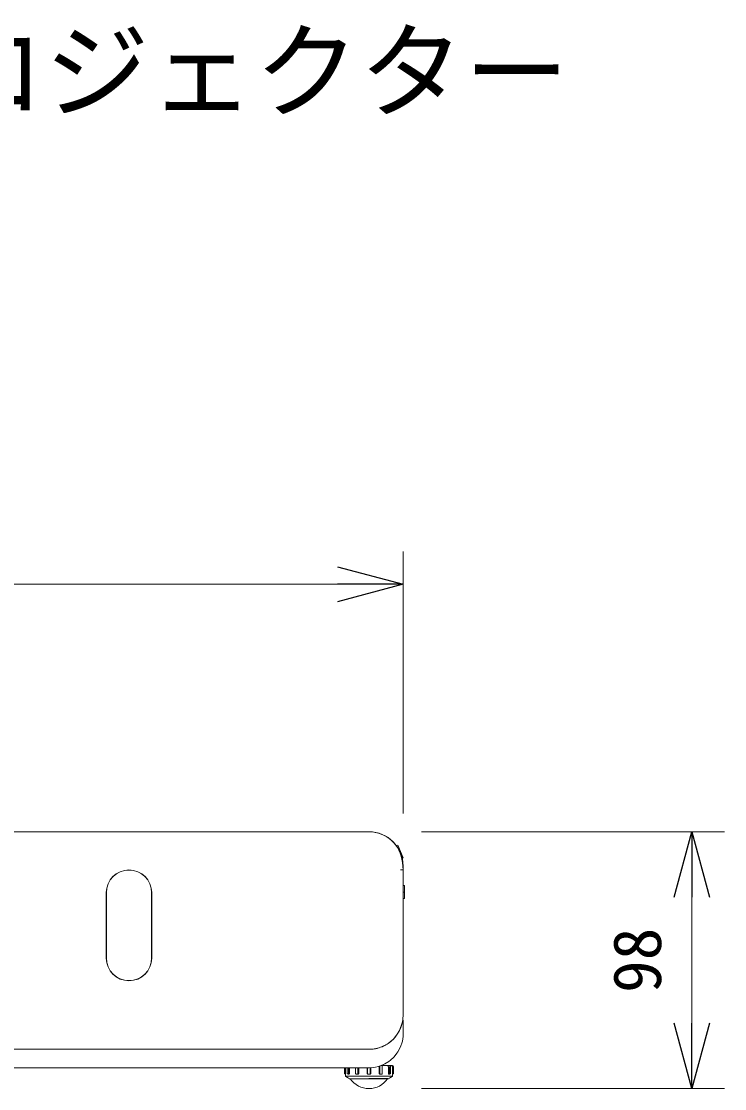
# Model space of a CAD drawing. Units: millimetres, scale not verified. Extents: x -63 to 62, y -57 to 57.
# Drawn here: x -20.38 to 6.44, y 16.02 to 56.74 of the extents above; entities that cross this region are included whole.
import ezdxf
from ezdxf.enums import TextEntityAlignment as Align

# ---------------------------------------------------------------- set-up
doc = ezdxf.new("R2010")
doc.units = ezdxf.units.MM
doc.header["$LTSCALE"] = 0.125
doc.layers.add('0-0_0', color=7, linetype='Continuous')
doc.layers.add('0-1_MOJI1', color=7, linetype='Continuous')
doc.layers.add('0-4_SUNPO', color=3, linetype='Continuous', lineweight=18)
doc.layers.add('0-5_GAIKEI', color=1, linetype='Continuous', lineweight=18)
doc.styles.add('ＭＳ ゴシック', font='')
doc.styles.get('ＭＳ ゴシック').set_extended_font_data('MS Gothic')

# ---------------------------------------------------------------- blocks, each defined once
blk = doc.blocks.new('_Open30')
at = {"layer": '0-0_0'}
blk.add_line((0, 0), (-1, 0), dxfattribs=at)
blk.add_lwpolyline([(-1, 0.26795), (0, 0), (-1, -0.26795)], dxfattribs=at)
blk = doc.blocks.new('D1')
at = {"layer": '0-4_SUNPO'}
for p, q in [((23.4755, 340.0279), (23.4755, 350.0182)), ((58.6755, 340.0279), (58.6755, 350.0182)), ((25.9755, 348.7682), (56.1755, 348.7682))]:
    blk.add_line(p, q, dxfattribs=at)
at = {"layer": '0-4_SUNPO', "xscale": 2.5, "yscale": 2.5, "rotation": 180}
blk.add_blockref('_Open30', (23.4755, 348.7682), dxfattribs=at)
at = {"layer": '0-4_SUNPO', "xscale": 2.5, "yscale": 2.5}
blk.add_blockref('_Open30', (58.6755, 348.7682), dxfattribs=at)
at = {"layer": '0-4_SUNPO', "color": 7, "style": 'ＭＳ ゴシック'}
blk.add_text('352', height=1.833, dxfattribs=at).set_placement((39.2005, 349.3932), align=Align.BOTTOM_LEFT)
blk = doc.blocks.new('D3')
at = {"layer": '0-4_SUNPO'}
for p, q in [((59.3755, 339.3279), (70.9383, 339.3279)), ((69.6883, 332.0279), (69.6883, 336.8279)), ((59.3755, 329.5279), (70.9383, 329.5279))]:
    blk.add_line(p, q, dxfattribs=at)
at = {"layer": '0-4_SUNPO', "xscale": 2.5, "yscale": 2.5}
for p, rotation in [((69.6883, 339.3279), 90), ((69.6883, 329.5279), 270)]:
    blk.add_blockref('_Open30', p, dxfattribs=dict(at, rotation=rotation))
at = {"layer": '0-4_SUNPO', "color": 7, "style": 'ＭＳ ゴシック'}
blk.add_text('98', height=1.833, rotation=90, dxfattribs=at).set_placement((69.0633, 333.1779), align=Align.BOTTOM_LEFT)

msp = doc.modelspace()

# ---------------------------------------------------------------- linework, layer by layer
at = {"layer": '0-5_GAIKEI', "color": 7}
for p, q in [((-39.7251, 25.8232), (-7.1251, 25.8232)), ((-5.8251, 18.8209), (-5.8251, 24.5232)), ((-5.8314, 18.6938), (-5.8251, 18.8209)), ((-5.8274, 18.6585), (-5.8315, 18.6943)), ((-5.8314, 18.6935), (-5.8314, 18.6938)), ((-5.8251, 18.6197), (-5.8274, 18.6585)), ((-5.8251, 18.0099), (-5.8251, 18.6197)), ((-5.8518, 17.8377), (-5.8356, 17.9231)), ((-5.8356, 17.9231), (-5.8251, 18.0099)), ((-6.0178, 17.434), (-5.9333, 17.5927)), ((-5.9333, 17.5927), (-5.9058, 17.6591)), ((-5.9058, 17.6591), (-5.8706, 17.7644)), ((-5.8706, 17.7644), (-5.8518, 17.8377)), ((-6.3685, 17.0625), (-6.3081, 17.108)), ((-6.3081, 17.108), (-6.1758, 17.2297)), ((-6.1758, 17.2297), (-6.1279, 17.2833)), ((-6.1279, 17.2833), (-6.0598, 17.371)), ((-6.0598, 17.371), (-6.0178, 17.434)), ((-39.73, 16.8232), (-7.1201, 16.8232)), ((-7.1201, 16.8232), (-6.9408, 16.8356)), ((-6.9408, 16.8356), (-6.8699, 16.8475)), ((-6.8699, 16.8475), (-6.762, 16.8735)), ((-6.762, 16.8735), (-6.6898, 16.8964)), ((-6.6898, 16.8964), (-6.5247, 16.9675)), ((-6.5247, 16.9675), (-6.3685, 17.0625))]:
    msp.add_line(p, q, dxfattribs=at)
at = {"layer": '0-5_GAIKEI'}
for p, q in [((-6.0848, 25.3028), (-6.0288, 25.3077)), ((-6.0288, 25.3077), (-5.9261, 25.0657)), ((-5.943, 25.0642), (-5.9261, 25.0657)), ((-5.9261, 25.0657), (-5.8234, 24.8237)), ((-5.8595, 24.8206), (-5.8234, 24.8237)), ((-5.8497, 24.6545), (-5.8251, 24.3732)), ((-5.9251, 24.3688), (-5.8751, 24.371)), ((-5.8751, 24.371), (-5.8385, 24.3726)), ((-5.8385, 24.3726), (-5.8251, 24.3732)), ((-5.7751, 23.7732), (-5.8251, 23.7732)), ((-5.7751, 23.2732), (-5.7751, 23.7732)), ((-17.1401, 23.5032), (-17.1401, 21.0032)), ((-17.1351, 23.5032), (-17.1351, 21.0032)), ((-15.4151, 21.0032), (-15.4151, 23.5032)), ((-15.4101, 21.0032), (-15.4101, 23.5032)), ((-5.7751, 23.5232), (-5.8251, 23.5232)), ((-5.7751, 23.2732), (-5.8251, 23.2732)), ((-5.9294, 18.3117), (-5.8784, 18.4533)), ((-5.8784, 18.4533), (-5.8492, 18.5724)), ((-5.8492, 18.5724), (-5.8388, 18.6333)), ((-5.8388, 18.6333), (-5.8314, 18.6935)), ((-6.2403, 17.8702), (-6.1922, 17.9171)), ((-6.1922, 17.9171), (-6.1286, 17.9876)), ((-6.1286, 17.9876), (-6.07, 18.0628)), ((-6.07, 18.0628), (-5.9928, 18.1834)), ((-5.9928, 18.1834), (-5.9591, 18.2472)), ((-5.9591, 18.2472), (-5.9294, 18.3117)), ((-7.1251, 17.5232), (-39.7251, 17.5232)), ((-7.0788, 17.524), (-7.0706, 17.5243)), ((-7.0706, 17.5243), (-7.0533, 17.5251)), ((-7.0533, 17.5251), (-7.0093, 17.5283)), ((-7.0093, 17.5283), (-6.9654, 17.533)), ((-6.9654, 17.533), (-6.9217, 17.5391)), ((-6.9217, 17.5391), (-6.8783, 17.5468)), ((-6.8783, 17.5468), (-6.848, 17.553)), ((-6.848, 17.553), (-6.818, 17.5599)), ((-6.818, 17.5599), (-6.7512, 17.578)), ((-6.7512, 17.578), (-6.6853, 17.5997)), ((-6.6853, 17.5997), (-6.6208, 17.6248)), ((-6.6208, 17.6248), (-6.5576, 17.6534)), ((-6.5576, 17.6534), (-6.5165, 17.6741)), ((-6.5165, 17.6741), (-6.4762, 17.6964)), ((-6.4762, 17.6964), (-6.4367, 17.7201)), ((-6.4367, 17.7201), (-6.398, 17.7452)), ((-6.398, 17.7452), (-6.3434, 17.7841)), ((-6.3434, 17.7841), (-6.2906, 17.8258)), ((-6.2906, 17.8258), (-6.2403, 17.8702)), ((-8.0551, 16.8232), (-8.0551, 16.6052)), ((-8.0537, 16.8232), (-8.0537, 16.6052)), ((-8.0223, 16.8232), (-8.0223, 16.6052)), ((-7.9505, 16.8232), (-7.9505, 16.6052)), ((-7.9043, 16.8232), (-7.9043, 16.6052)), ((-7.8671, 16.8232), (-7.8671, 16.6052)), ((-7.6343, 16.8232), (-7.6343, 16.6052)), ((-7.6327, 16.6052), (-7.6327, 16.8232)), ((-7.5461, 16.8232), (-7.5461, 16.6052)), ((-7.5131, 16.8232), (-7.5131, 16.6052)), ((-7.1951, 16.8232), (-7.1951, 16.6052)), ((-7.1751, 16.6052), (-7.1751, 16.8232)), ((-7.0751, 16.824), (-7.0751, 16.6052)), ((-7.0551, 16.8268), (-7.0551, 16.6052)), ((-6.7432, 16.8764), (-6.7444, 16.879)), ((-6.7417, 16.8732), (-6.7432, 16.8764)), ((-6.7417, 16.8732), (-6.7379, 16.8621)), ((-6.7379, 16.8621), (-6.7371, 16.8532)), ((-6.7371, 16.8532), (-6.7371, 16.6052)), ((-6.7041, 16.6052), (-6.7041, 16.8732)), ((-6.3627, 16.9032), (-6.6742, 16.9032)), ((-6.6437, 16.9032), (-6.6404, 16.9029)), ((-6.6404, 16.9029), (-6.6372, 16.9023)), ((-6.6372, 16.9023), (-6.6345, 16.9015)), ((-6.6345, 16.9015), (-6.6319, 16.9004)), ((-6.6319, 16.9004), (-6.6294, 16.899)), ((-6.6294, 16.899), (-6.627, 16.8973)), ((-6.627, 16.8973), (-6.6249, 16.8956)), ((-6.6249, 16.8956), (-6.6231, 16.8937)), ((-6.6231, 16.8937), (-6.6213, 16.8915)), ((-6.6213, 16.8915), (-6.6198, 16.8892)), ((-6.6198, 16.8892), (-6.6185, 16.8869)), ((-6.6185, 16.8869), (-6.6175, 16.8845)), ((-6.6175, 16.8845), (-6.6166, 16.8819)), ((-6.6174, 16.8732), (-6.6174, 16.6052)), ((-6.6166, 16.8819), (-6.616, 16.8791)), ((-6.616, 16.8791), (-6.6157, 16.8762)), ((-6.6158, 16.8532), (-6.6157, 16.8645)), ((-6.6158, 16.8532), (-6.6158, 16.6052)), ((-6.6157, 16.8762), (-6.6156, 16.8732)), ((-6.6157, 16.8645), (-6.6156, 16.8732)), ((-6.5751, 16.9032), (-6.5751, 16.9458)), ((-6.4214, 16.903), (-6.4239, 16.9032)), ((-6.4189, 16.9026), (-6.4214, 16.903)), ((-6.4141, 16.901), (-6.4189, 16.9026)), ((-6.4116, 16.8998), (-6.4141, 16.901)), ((-6.4091, 16.8984), (-6.4116, 16.8998)), ((-6.4067, 16.8967), (-6.4091, 16.8984)), ((-6.4044, 16.8948), (-6.4067, 16.8967)), ((-6.4023, 16.8928), (-6.4044, 16.8948)), ((-6.3982, 16.8884), (-6.4023, 16.8928)), ((-6.3963, 16.8859), (-6.3982, 16.8884)), ((-6.3941, 16.8829), (-6.3963, 16.8859)), ((-6.392, 16.8797), (-6.3941, 16.8829)), ((-6.3901, 16.8764), (-6.392, 16.8797)), ((-6.3882, 16.8732), (-6.3901, 16.8764)), ((-6.3882, 16.8732), (-6.384, 16.8621)), ((-6.384, 16.8621), (-6.383, 16.8532)), ((-6.383, 16.8532), (-6.383, 16.6052)), ((-6.2257, 16.9032), (-6.3627, 16.9032)), ((-6.3458, 16.6052), (-6.3458, 16.8732)), ((-6.2996, 16.6052), (-6.2996, 16.8732)), ((-6.2737, 16.903), (-6.2772, 16.9032)), ((-6.2702, 16.9026), (-6.2737, 16.903)), ((-6.2635, 16.901), (-6.2702, 16.9026)), ((-6.26, 16.8998), (-6.2635, 16.901)), ((-6.2567, 16.8984), (-6.26, 16.8998)), ((-6.2535, 16.8967), (-6.2567, 16.8984)), ((-6.2504, 16.8948), (-6.2535, 16.8967)), ((-6.2477, 16.8928), (-6.2504, 16.8948)), ((-6.2427, 16.8884), (-6.2477, 16.8928)), ((-6.2404, 16.8859), (-6.2427, 16.8884)), ((-6.238, 16.8829), (-6.2404, 16.8859)), ((-6.2358, 16.8797), (-6.238, 16.8829)), ((-6.2339, 16.8764), (-6.2358, 16.8797)), ((-6.2322, 16.8732), (-6.2339, 16.8764)), ((-6.2322, 16.8732), (-6.2287, 16.8621)), ((-6.2287, 16.8621), (-6.2278, 16.8532)), ((-6.2278, 16.8532), (-6.2278, 16.6052)), ((-6.2251, 16.9032), (-6.2257, 16.9032)), ((-6.1964, 16.6052), (-6.1964, 16.8732)), ((-6.1951, 16.6052), (-6.1951, 16.8732)), ((-8.0251, 16.5284), (-8.0251, 16.5752)), ((-8.0245, 16.5752), (-8.0251, 16.5752)), ((-8.0244, 16.5752), (-8.0245, 16.5752)), ((-8.0238, 16.5777), (-8.0244, 16.5752)), ((-8.0232, 16.5828), (-8.0238, 16.5777)), ((-8.0228, 16.5892), (-8.0232, 16.5828)), ((-8.0229, 16.5878), (-8.0229, 16.6052)), ((-8.0225, 16.5967), (-8.0228, 16.5892)), ((-8.0223, 16.6052), (-8.0225, 16.5967)), ((-8.0182, 16.5032), (-6.2319, 16.5032)), ((-7.8874, 16.5752), (-7.9205, 16.5752)), ((-7.8865, 16.5752), (-7.8874, 16.5752)), ((-7.8795, 16.5777), (-7.8865, 16.5752)), ((-7.8741, 16.5828), (-7.8795, 16.5777)), ((-6.3751, 16.4041), (-7.8751, 16.4041)), ((-7.8704, 16.5892), (-7.8741, 16.5828)), ((-7.8711, 16.5878), (-7.8711, 16.6052)), ((-7.868, 16.5967), (-7.8704, 16.5892)), ((-7.8671, 16.6052), (-7.868, 16.5967)), ((-7.6342, 16.6025), (-7.6343, 16.6052)), ((-7.6317, 16.5931), (-7.6342, 16.6025)), ((-7.6266, 16.5853), (-7.6317, 16.5931)), ((-7.6286, 16.5888), (-7.6286, 16.5878)), ((-7.6161, 16.5778), (-7.6266, 16.5853)), ((-7.6034, 16.5752), (-7.6161, 16.5778)), ((-7.5461, 16.5752), (-7.6034, 16.5752)), ((-7.5446, 16.5752), (-7.5461, 16.5752)), ((-7.5331, 16.5777), (-7.5446, 16.5752)), ((-7.5243, 16.5828), (-7.5331, 16.5777)), ((-7.5183, 16.5892), (-7.5243, 16.5828)), ((-7.5194, 16.5878), (-7.5194, 16.6052)), ((-7.5145, 16.5967), (-7.5183, 16.5892)), ((-7.5131, 16.6052), (-7.5145, 16.5967)), ((-7.1949, 16.6025), (-7.1951, 16.6052)), ((-7.1945, 16.6), (-7.1949, 16.6025)), ((-7.1938, 16.5976), (-7.1945, 16.6)), ((-7.193, 16.5952), (-7.1938, 16.5976)), ((-7.1919, 16.5931), (-7.193, 16.5952)), ((-7.1906, 16.5909), (-7.1919, 16.5931)), ((-7.1891, 16.5889), (-7.1906, 16.5909)), ((-7.1858, 16.5853), (-7.1891, 16.5889)), ((-7.1881, 16.6052), (-7.1881, 16.5878)), ((-7.1828, 16.5829), (-7.1858, 16.5853)), ((-7.1797, 16.5809), (-7.1828, 16.5829)), ((-7.1765, 16.5792), (-7.1797, 16.5809)), ((-7.1731, 16.5778), (-7.1765, 16.5792)), ((-7.1694, 16.5766), (-7.1731, 16.5778)), ((-7.1656, 16.5758), (-7.1694, 16.5766)), ((-7.1619, 16.5753), (-7.1656, 16.5758)), ((-7.1581, 16.5752), (-7.1619, 16.5753)), ((-7.092, 16.5752), (-7.1581, 16.5752)), ((-6.4074, 16.4163), (-7.1251, 16.4163)), ((-7.092, 16.5752), (-7.0741, 16.5839)), ((-7.0902, 16.5752), (-7.092, 16.5752)), ((-7.0869, 16.5755), (-7.0902, 16.5752)), ((-7.0836, 16.576), (-7.0869, 16.5755)), ((-7.0804, 16.5767), (-7.0836, 16.576)), ((-7.0773, 16.5777), (-7.0804, 16.5767)), ((-7.0722, 16.5799), (-7.0773, 16.5777)), ((-7.0741, 16.5839), (-7.0667, 16.6052)), ((-7.0698, 16.5813), (-7.0722, 16.5799)), ((-7.0675, 16.5828), (-7.0698, 16.5813)), ((-7.0639, 16.5858), (-7.0675, 16.5828)), ((-7.0608, 16.5892), (-7.0639, 16.5858)), ((-7.062, 16.5878), (-7.062, 16.6052)), ((-7.0584, 16.5928), (-7.0608, 16.5892)), ((-7.0566, 16.5967), (-7.0584, 16.5928)), ((-7.0559, 16.5988), (-7.0566, 16.5967)), ((-7.0555, 16.6009), (-7.0559, 16.5988)), ((-7.0551, 16.6052), (-7.0555, 16.6009)), ((-6.7369, 16.6025), (-6.7371, 16.6052)), ((-6.7342, 16.5931), (-6.7369, 16.6025)), ((-6.7287, 16.5853), (-6.7342, 16.5931)), ((-6.7308, 16.6052), (-6.7308, 16.5878)), ((-6.7173, 16.5778), (-6.7287, 16.5853)), ((-6.704, 16.5752), (-6.7173, 16.5778)), ((-6.6467, 16.5752), (-6.704, 16.5752)), ((-6.6452, 16.5752), (-6.6467, 16.5752)), ((-6.6344, 16.5777), (-6.6452, 16.5752)), ((-6.6262, 16.5828), (-6.6344, 16.5777)), ((-6.6206, 16.5892), (-6.6262, 16.5828)), ((-6.6216, 16.5878), (-6.6216, 16.5888)), ((-6.6171, 16.5967), (-6.6206, 16.5892)), ((-6.6158, 16.6052), (-6.6171, 16.5967)), ((-6.3829, 16.6025), (-6.383, 16.6052)), ((-6.3812, 16.5931), (-6.3829, 16.6025)), ((-6.3778, 16.5853), (-6.3812, 16.5931)), ((-6.3791, 16.6052), (-6.3791, 16.5878)), ((-6.3708, 16.5778), (-6.3778, 16.5853)), ((-6.3627, 16.5752), (-6.3708, 16.5778)), ((-6.3447, 16.5839), (-6.3627, 16.5752)), ((-6.3296, 16.5752), (-6.3627, 16.5752)), ((-6.3373, 16.6052), (-6.3447, 16.5839)), ((-6.2278, 16.6025), (-6.2278, 16.6052)), ((-6.2278, 16.6), (-6.2278, 16.6025)), ((-6.2277, 16.5976), (-6.2278, 16.6)), ((-6.2276, 16.5952), (-6.2277, 16.5976)), ((-6.2276, 16.5931), (-6.2276, 16.5952)), ((-6.2275, 16.5909), (-6.2276, 16.5931)), ((-6.2274, 16.5889), (-6.2275, 16.5909)), ((-6.2271, 16.5853), (-6.2274, 16.5889)), ((-6.2273, 16.6052), (-6.2273, 16.5878)), ((-6.2269, 16.5829), (-6.2271, 16.5853)), ((-6.2267, 16.5809), (-6.2269, 16.5829)), ((-6.2265, 16.5792), (-6.2267, 16.5809)), ((-6.2264, 16.5778), (-6.2265, 16.5792)), ((-6.2262, 16.5766), (-6.2264, 16.5778)), ((-6.226, 16.5758), (-6.2262, 16.5766)), ((-6.2258, 16.5753), (-6.226, 16.5758)), ((-6.2257, 16.5752), (-6.2258, 16.5753)), ((-6.2251, 16.5752), (-6.2257, 16.5752)), ((-6.2251, 16.5284), (-6.2251, 16.5752))]:
    msp.add_line(p, q, dxfattribs=at)
at = {"layer": '0-5_GAIKEI', "color": 7}
msp.add_arc((-7.1251, 24.5232), 1.3, 0, 90, dxfattribs=at)
at = {"layer": '0-5_GAIKEI'}
for centre, radius, start, end in [((-7.1251, 24.5429), 1.2803, 5, 90), ((-16.2751, 23.5032), 0.865, 0, 180), ((-16.2751, 23.5032), 0.86, 0, 180), ((-16.2751, 21.0032), 0.865, 180, 0), ((-16.2751, 21.0032), 0.86, 180, 0), ((-7.1251, 18.8232), 1.3, 270, 359.99998), ((-6.3296, 16.8732), 0.03, 0, 90), ((-6.2251, 16.8732), 0.03, 0, 90), ((-8.0251, 16.6052), 0.03, 180, 270), ((-7.9751, 16.5284), 0.05, 180, 234.1117), ((-7.1251, 17.7032), 1.5, 234.1117, 240), ((-7.9205, 16.6052), 0.03, 180, 270), ((-7.1251, 16.879), 0.8558, 213.75401, 326.24599), ((-7.1251, 17.7032), 1.5, 300, 305.8883), ((-6.3296, 16.6052), 0.03, 270, 0), ((-6.2751, 16.5284), 0.05, 305.8883, 360), ((-6.2251, 16.6052), 0.03, 270, 0)]:
    msp.add_arc(centre, radius, start, end, dxfattribs=at)

# ---------------------------------------------------------------- block references
at = {"layer": '0-4_SUNPO'}
for name in ['D1', 'D3']:
    msp.add_blockref(name, (-64.5005, -313.5047), dxfattribs=at)

# ---------------------------------------------------------------- texts
at = {"layer": '0-1_MOJI1', "style": 'ＭＳ ゴシック'}
msp.add_text('液晶プロジェクター', height=2.933, dxfattribs=at).set_placement((-35.5005, 52.4953), align=Align.BOTTOM_LEFT)

doc.saveas('drawing.dxf')
